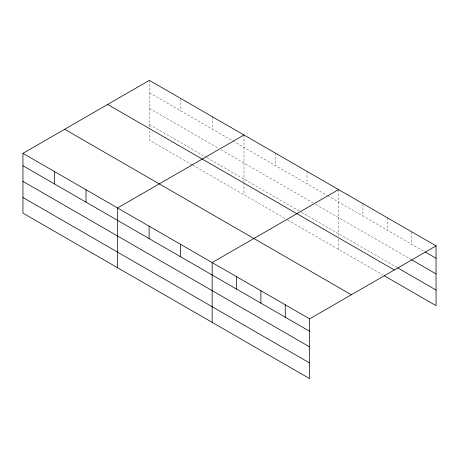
<?xml version="1.0" encoding="UTF-8"?>
<svg xmlns="http://www.w3.org/2000/svg" width="459" height="459" viewBox="0 0 459 459"><rect width="100%" height="100%" fill="white"/><g stroke="black" fill="none" stroke-linecap="round" stroke-linejoin="round"><path stroke-width="0.34" stroke-dasharray="2.29 1.72" d="M149.364 92.764L232.22 140.603M232.839 140.959L326.825 195.224M327.445 195.58L423.864 251.245M149.364 108.399L218.616 148.383M221.089 149.806L313.227 202.998M315.7 204.427L411.075 259.496M149.364 124.504L206.252 157.351M206.871 157.707L300.857 211.966M301.477 212.328L397.058 267.511M192.028 164.77L149.364 140.138L149.364 128.055M192.648 165.125L287.254 219.746M287.873 220.108L383.047 275.056M411.683 231.806L411.683 244.211M387.316 217.738L387.316 230.143M362.943 203.67L362.943 216.074M338.576 189.601L338.576 236.586M338.576 239.432L338.576 249.38M307.042 171.396L307.042 183.795M275.503 153.186L275.503 165.59M243.97 134.98L243.97 181.965M243.97 182.676L243.97 194.759M212.437 116.775L212.437 129.174M180.898 98.57L180.898 110.969M149.364 80.359L149.364 127.35"/><path stroke-width="0.69" d="M309.636 346.901L309.636 318.862L22.95 153.346L22.95 213.125L309.636 378.641L309.636 346.901L22.95 181.38M384.269 275.761L436.05 305.654L436.05 245.875L149.364 80.359L22.95 153.346M243.97 134.98L117.556 207.967L117.556 267.74M338.576 189.601L212.161 262.588L212.161 322.361M309.636 318.862L436.05 245.875M425.086 251.951L436.05 258.279M411.683 259.846L436.05 273.914M397.672 267.861L436.05 290.019M107.647 104.445L394.333 269.961M64.667 129.26L351.353 294.776M22.95 165.745L309.636 331.266M22.95 197.49L309.636 363.006M285.268 304.793L285.268 317.198M260.901 290.725L260.901 303.124M236.534 276.657L236.534 289.055M180.628 244.377L180.628 256.782M149.095 226.172L149.095 238.577M86.022 189.756L86.022 202.161M54.483 171.551L54.483 183.956"/></g></svg>
